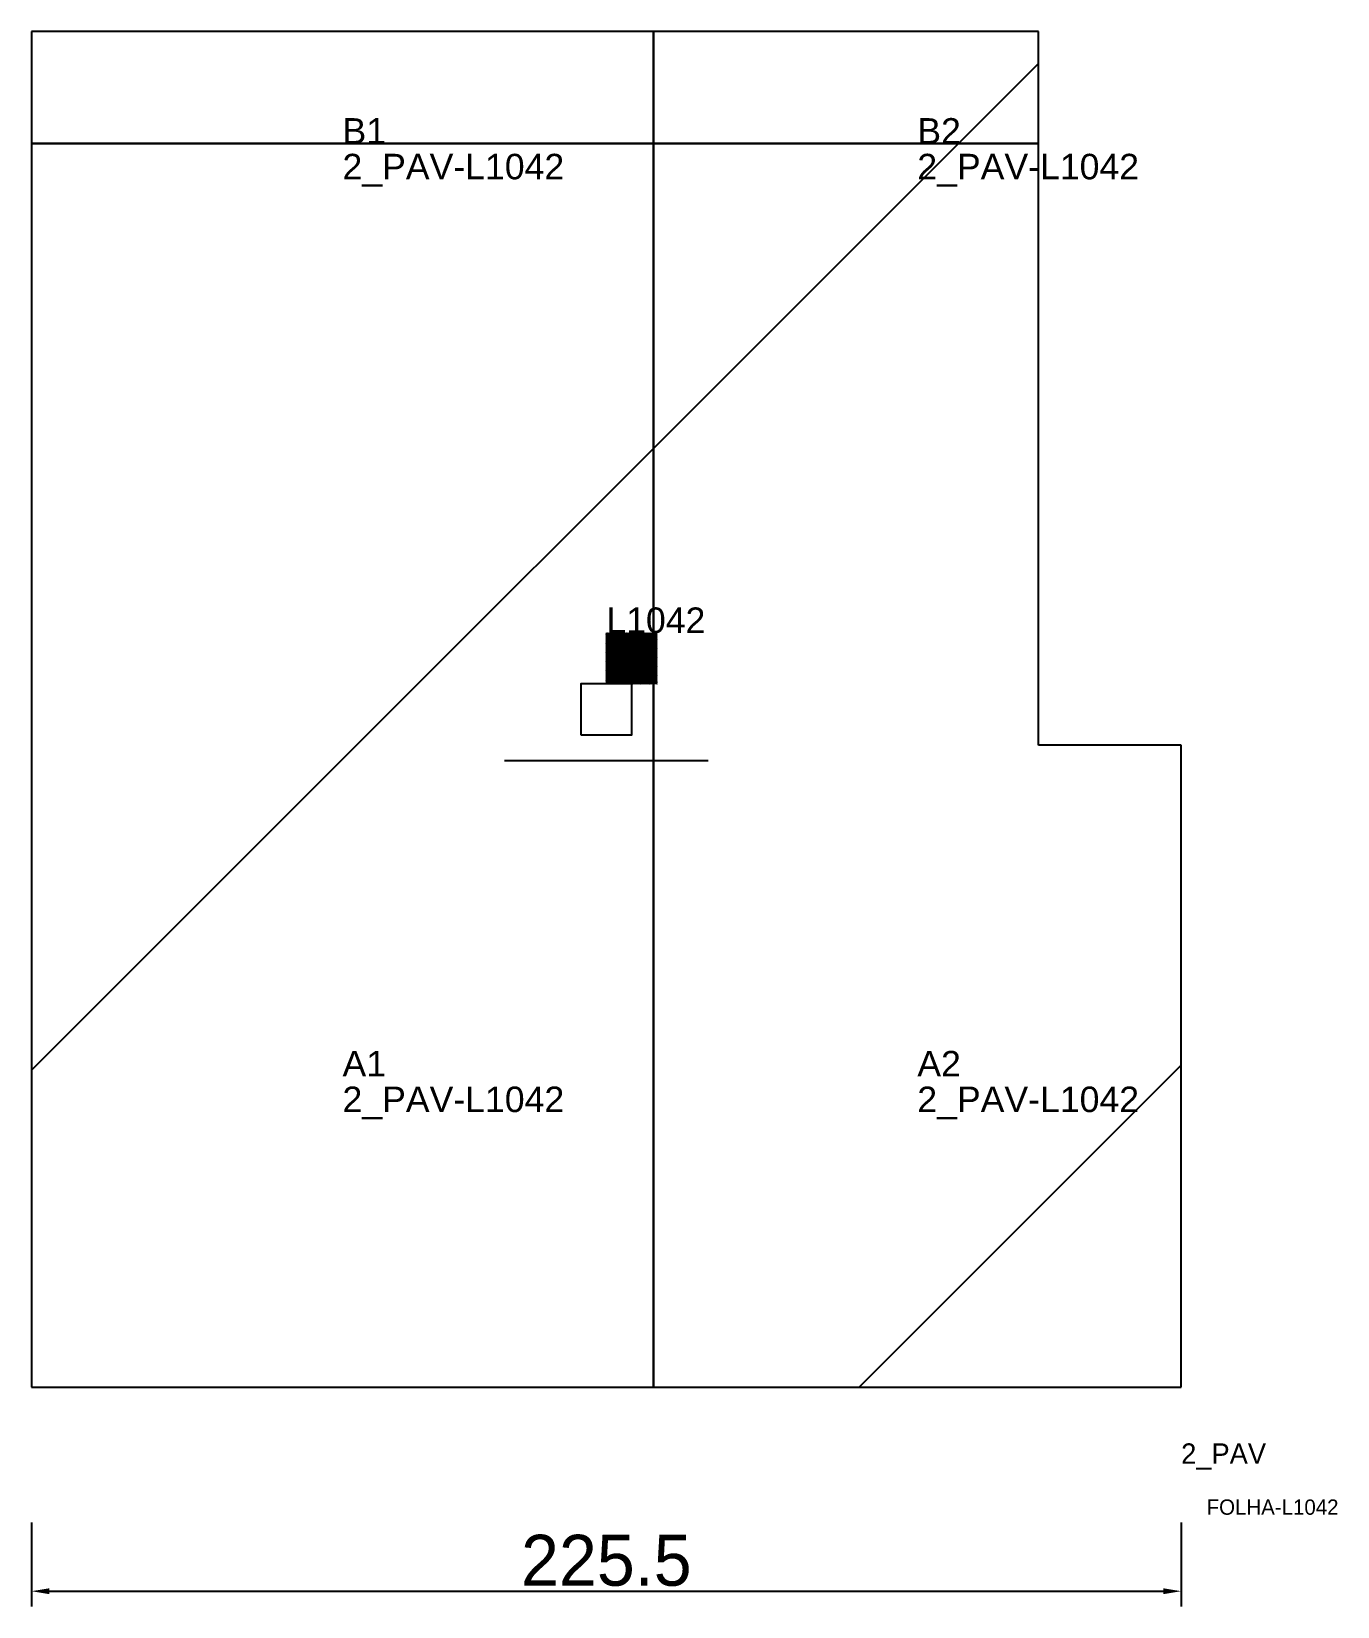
# Model space of a CAD drawing. Header units: metres. Extents: x 222 to 478, y -108 to 202.
import ezdxf

# ---------------------------------------------------------------- set-up
doc = ezdxf.new("R2010")
doc.units = ezdxf.units.M
for name, color, linetype in [('3', 3, 'CONTINUOUS'), ('AUX00', 7, 'CONTINUOUS'), ('COTA', 241, 'CONTINUOUS'), ('FOLHA', 255, 'CONTINUOUS'), ('Hachura', 251, 'CONTINUOUS'), ('NOMENCLATURA', 7, 'CONTINUOUS'), ('Nível', 160, 'CONTINUOUS'), ('Painéis', 200, 'CONTINUOUS'), ('Pilares', 5, 'CONTINUOUS'), ('REAPROVEITAMENTO', 251, 'CONTINUOUS'), ('SARR_2.2x7', 40, 'CONTINUOUS')]:
    doc.layers.add(name, color=color, linetype=linetype)
doc.styles.add('ARIAL', font='Arial.ttf')
doc.styles.add('STR_STANDARD', font='arial.ttf')
doc.dimstyles.new('EZ DXF', dxfattribs={"dimtxt": 10, "dimasz": 3.5, "dimexe": 3, "dimexo": 1.5, "dimgap": 1, "dimtad": 1, "dimdec": 1, "dimdsep": 46, "dimcen": 2.5, "dimazin": 3, "dimtfac": 1, "dimtmove": 0, "dimatfit": 3})

msp = doc.modelspace()

# ---------------------------------------------------------------- hatches: boundary and pattern name
at = {"layer": 'Hachura'}
h = msp.add_hatch(dxfattribs=at)
h.set_pattern_fill('ANSI31', scale=50)
h.paths.add_polyline_path([(447.7, -64.5), (447.7, 61.5), (419.7, 61.5), (419.7, 201.5), (222.2, 201.5), (222.2, -64.5)])
h = msp.add_hatch(dxfattribs=at)
h.set_pattern_fill('ANSI31', scale=50)
h.paths.add_polyline_path([(447.7, -64.5), (447.7, 61.5), (419.7, 61.5), (419.7, 201.5), (222.2, 201.5), (222.2, -64.5)])
at = {"layer": 'Reaproveitamento'}
h = msp.add_hatch(dxfattribs=at)
h.set_pattern_fill('SOLID')
h.paths.add_polyline_path([(334.95, 73.5), (344.95, 73.5), (344.95, 83.5), (334.95, 83.5)])
h = msp.add_hatch(dxfattribs=at)
h.set_pattern_fill('SOLID')
h.paths.add_polyline_path([(334.95, 73.5), (344.95, 73.5), (344.95, 83.5), (334.95, 83.5)])

# ---------------------------------------------------------------- linework, layer by layer
at = {"layer": '3'}
for points in [[(344.2, -64.5), (344.2, 201.5)], [(344.2, -64.5), (344.2, 201.5)], [(222.2, 179.5), (419.7, 179.5)], [(222.2, 179.5), (419.7, 179.5)]]:
    msp.add_lwpolyline(points, close=True, dxfattribs=at)
at = {"layer": 'Painéis', "color": 200}
for p, q in [((419.7, 201.5), (222.2, 201.5)), ((222.2, 201.5), (222.2, -64.5)), ((419.7, 201.5), (222.2, 201.5)), ((222.2, 201.5), (222.2, -64.5)), ((419.7, 61.5), (419.7, 201.5)), ((419.7, 61.5), (419.7, 201.5)), ((447.7, 61.5), (419.7, 61.5)), ((447.7, 61.5), (419.7, 61.5)), ((447.7, -64.5), (447.7, 61.5)), ((447.7, -64.5), (447.7, 61.5)), ((222.2, -64.5), (447.7, -64.5)), ((222.2, -64.5), (447.7, -64.5))]:
    msp.add_line(p, q, dxfattribs=at)
at = {"layer": 'Pilares'}
msp.add_lwpolyline([(329.95, 63.5), (339.95, 63.5), (339.95, 73.5), (329.95, 73.5)], close=True, dxfattribs=at)
msp.add_lwpolyline([(329.95, 63.5), (339.95, 63.5), (339.95, 73.5), (329.95, 73.5)], close=True, dxfattribs=at)
at = {"layer": 'SARR_2.2x7'}
msp.add_line((314.95, 58.5), (354.95, 58.5), dxfattribs=at)
msp.add_line((314.95, 58.5), (354.95, 58.5), dxfattribs=at)

# ---------------------------------------------------------------- texts
at = {"layer": '3', "style": 'STR_STANDARD'}
for s, p in [('B1', (283.2, 179.5)), ('B1', (283.2, 179.5)), ('B2', (395.95, 179.5)), ('B2', (395.95, 179.5)), ('A1', (283.2, -3.5)), ('A1', (283.2, -3.5)), ('A2', (395.95, -3.5)), ('A2', (395.95, -3.5))]:
    msp.add_text(s, height=5, dxfattribs=at).set_placement(p)
at = {"layer": 'AUX00', "style": 'STR_STANDARD'}
for p in [(283.2, 172.5), (283.2, 172.5), (395.95, 172.5), (395.95, 172.5), (283.2, -10.5), (283.2, -10.5), (395.95, -10.5), (395.95, -10.5)]:
    msp.add_text('2_PAV-L1042', height=5, dxfattribs=at).set_placement(p)
at = {"layer": 'FOLHA'}
msp.add_text('FOLHA-L1042', height=3, dxfattribs=at).set_placement((452.7, -89.5))
msp.add_text('FOLHA-L1042', height=3, dxfattribs=at).set_placement((452.7, -89.5))
at = {"layer": 'NOMENCLATURA', "insert": (334.95, 88.5), "char_height": 5, "attachment_point": 1, "style": 'ARIAL'}
msp.add_mtext('L1042', dxfattribs=at)
msp.add_mtext('L1042', dxfattribs=at)
at = {"layer": 'Nível'}
msp.add_text('2_PAV', height=4, dxfattribs=at).set_placement((447.7, -79.5))
msp.add_text('2_PAV', height=4, dxfattribs=at).set_placement((447.7, -79.5))

# ---------------------------------------------------------------- dimensions: what is measured, and where the dimension line sits
at = {"layer": 'COTA'}
msp.add_linear_dim(base=(222.2, -104.5), p1=(222.2, -89.5), p2=(447.7, -89.5), dimstyle='EZ DXF', dxfattribs=at).render()
msp.add_linear_dim(base=(222.2, -104.5), p1=(222.2, -89.5), p2=(447.7, -89.5), dimstyle='EZ DXF', dxfattribs=at).render()

doc.saveas('drawing.dxf')
